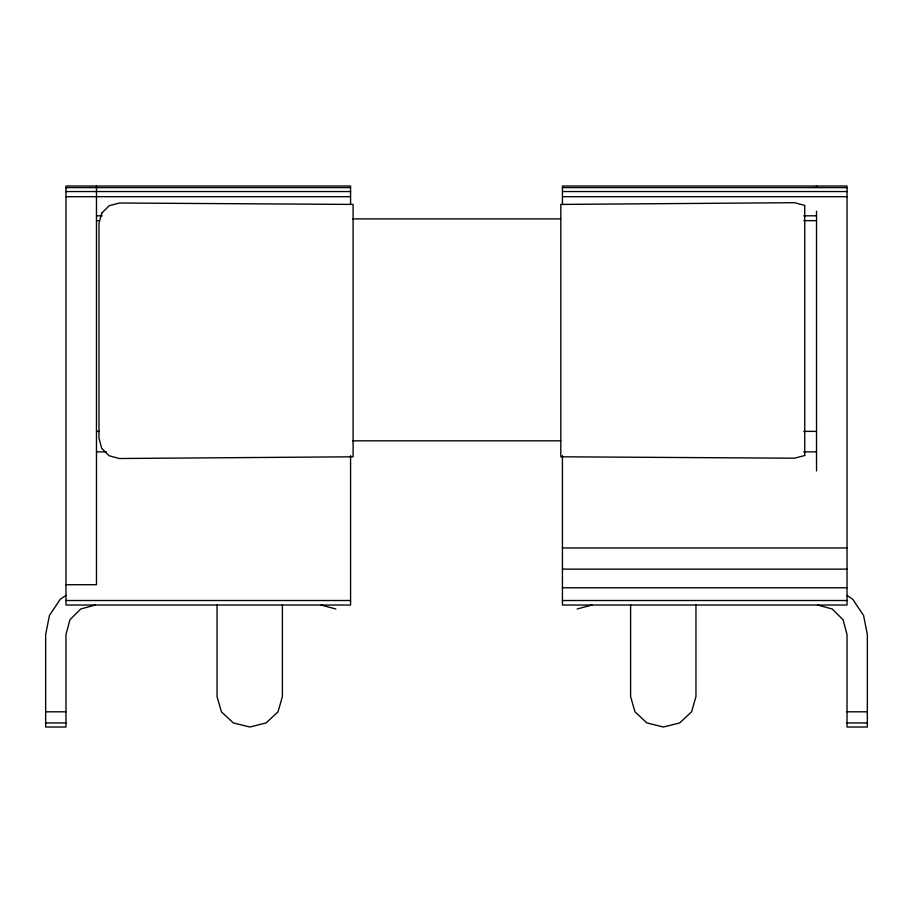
<?xml version="1.0" encoding="UTF-8"?>
<svg xmlns="http://www.w3.org/2000/svg" width="913" height="913" viewBox="0 0 913 913"><rect width="100%" height="100%" fill="white"/><g stroke="black" fill="none" stroke-linecap="round" stroke-linejoin="round"><path stroke-width="1.37" d="M66.01 595.436L60.235 599.293L49.439 615.453L45.65 634.512L45.65 727.01L65.976 727.01L65.976 634.512L69.924 619.779L80.721 608.982L95.454 605.034M577.164 608.982L591.898 605.034M65.976 187.633L350.569 187.633M562.431 187.633L847.024 187.633M65.976 191.547L350.569 191.547M562.431 191.547L847.024 191.547M65.976 196.694L350.569 196.694M562.431 196.694L847.024 196.694M96.47 215.81L102.153 215.81M803.748 215.81L816.53 215.81M352.669 218.892L560.776 218.892M96.47 220.649L99.312 220.649M803.748 220.649L816.53 220.649M96.47 431.381L99.312 431.381M803.748 431.381L816.53 431.381M352.669 440.819L560.776 440.819M96.47 451.867L106.41 451.867M803.748 451.867L816.53 451.867M562.431 547.96L847.024 547.96M562.431 569.13L847.024 569.13M65.976 584.708L96.47 584.708L96.47 185.99M562.431 587.778L847.024 587.778M65.976 600.514L350.569 600.514M562.431 600.514L847.024 600.514M45.65 711.809L65.976 711.809M847.024 711.809L867.35 711.809M45.65 722.936L65.976 722.936M847.024 722.936L867.35 722.936M817.546 605.034L832.279 608.982L843.076 619.779L847.024 634.512L847.024 727.01L867.35 727.01L867.35 634.512L863.561 615.453L852.765 599.293L846.99 595.436M321.102 605.034L335.836 608.982M816.53 185.99L816.53 187.097M816.53 211.188L816.53 470.96M695.957 604.68L695.957 696.619L691.598 711.809L679.671 722.936L663.397 727.01L646.895 722.936L634.98 711.809L630.609 696.619L630.609 604.68M562.431 204.409L562.431 186.012L847.024 186.012L847.024 605.034L562.431 605.034L562.431 455.655M350.569 204.409L350.569 186.012L65.976 186.012L65.976 605.034L350.569 605.034L350.569 455.655M282.391 604.68L282.391 696.619L278.02 711.809L266.105 722.936L249.82 727.01L233.329 722.936L221.403 711.809L217.043 696.619L217.043 604.68M101.731 213.14L99.003 223.263L99.003 438.206L101.731 448.363L109.172 455.792L119.329 458.509L353.103 456.797L353.103 204.421L119.329 203.017L109.172 205.733L101.731 213.14M804.741 455.484L794.584 458.2L560.81 456.797L560.81 204.421L794.584 202.697L804.741 205.425L804.741 455.484"/></g></svg>
